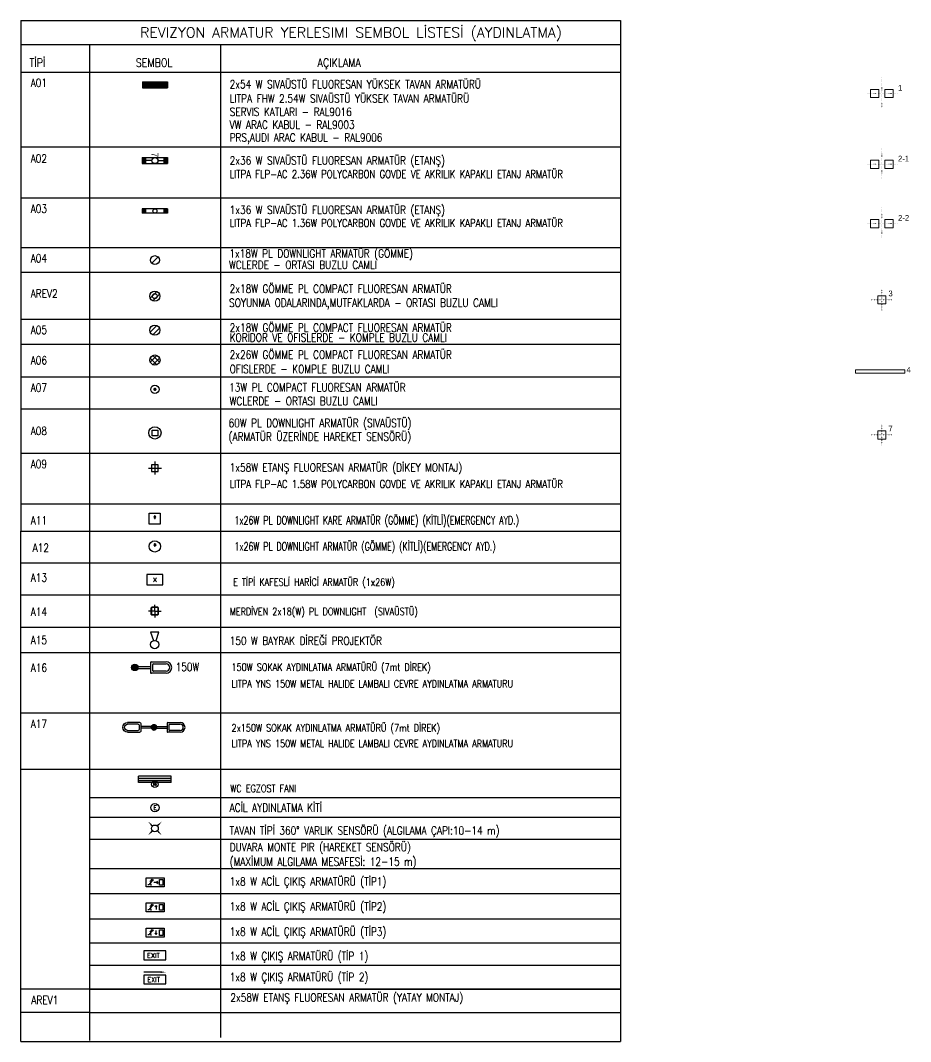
# Model space of a CAD drawing. Extents: x -2012 to 34975, y -1043 to 8321.
# Drawn here: x -1748 to -662, y 2940 to 4187 of the extents above; entities that cross this region are included whole.
import ezdxf
from ezdxf.enums import TextEntityAlignment as Align

# ---------------------------------------------------------------- set-up
doc = ezdxf.new("R2010")
doc.units = 0
doc.header["$LTSCALE"] = 25
doc.linetypes.add('DOT2', pattern=[0.125, 0, -0.125])
doc.layers.get('0').update_dxf_attribs({"color": 9, "lineweight": 9})
for name, color, linetype, lineweight in [('31', 9, 'Continuous', 9), ('E-13W PL COMPACT FLUORESAN ARMATÜR', 7, 'Continuous', 30), ('E-150 W PROJEKTÖR', 7, 'Continuous', 30), ('E-1x18W PL DOWNLIGHT ARMATÜR (GÖMME)', 7, 'Continuous', 30), ('E-1x26W PL DOWNLIGHT ARMATÜR (GÖMME) (KİTLİ)', 7, 'Continuous', 30), ('E-1x26W PL DOWNLIGHT KARE ARMATÜR (GÖMME) (KİTLİ)', 7, 'Continuous', 30), ('E-1x36 W SIVAÜSTÜ FLUORESAN ARMATÜR (ETANŞ)', 7, 'Continuous', 30), ('E-1x58W ETANŞ FLUORESAN ARMATÜR (DİKEY MONTAJ)', 7, 'Continuous', 30), ('E-1x8 W ACİL ÇIKIŞ ARMATÜRÜ (TİP1)', 7, 'Continuous', 30), ('E-1x8 W ACİL ÇIKIŞ ARMATÜRÜ (TİP2)', 7, 'Continuous', 30), ('E-1x8 W ACİL ÇIKIŞ ARMATÜRÜ (TİP3)', 7, 'Continuous', 30), ('E-1x8 W ÇIKIŞ ARMATÜRÜ (TİP 1)', 7, 'Continuous', 30), ('E-1x8 W ÇIKIŞ ARMATÜRÜ (TİP 2)', 7, 'Continuous', 30), ('E-2x18(W) PL DOWNLIGHT ARMATÜR (SIVAÜSTÜ)', 7, 'Continuous', 30), ('E-2x18W GÖMME PL COMPACT FLUORESAN ARMATÜR', 7, 'Continuous', 30), ('E-2x26W GÖMME PL COMPACT FLUORESAN ARMATÜR', 7, 'Continuous', 30), ('E-2x36 W SIVAÜSTÜ FLUORESAN ARMATÜR (ETANŞ)', 7, 'Continuous', 30), ('E-2x54 W SIVAÜSTÜ FLUORESAN YÜKSEK TAVAN ARMATÜRÜ', 7, 'Continuous', 30), ('E-2x58W ETANŞ FLUORESAN ARMATÜR (DİKEY MONTAJ)', 7, 'Continuous', 30), ('E-60W PL DOWNLIGHT ARMATÜR (SIVAÜSTÜ)', 7, 'Continuous', 30), ('E-ACİL AYDINLATMA KİTİ', 7, 'Continuous', 30), ('E-E TİPİ HARİCİ ARMATÜR (26W)', 7, 'Continuous', 30), ('E-SOKAK AYDINLATMA ARMATÜRÜ', 7, 'Continuous', 30), ('E-TAVAN TİPİ 360° VARLIK SENSÖRÜ (ALGILAMA ÇAPI 10 14 m)', 7, 'Continuous', 30), ('E-WC ASPİRATÖR', 7, 'Continuous', 30), ('E-YAZI', 7, 'Continuous', 30)]:
    doc.layers.add(name, color=color, linetype=linetype, lineweight=lineweight)
doc.styles.add('E-YAZI', font='txttw.shx')
doc.styles.add('MuuM_TEXT-STANDART', font='ARIALN.TTF')
doc.styles.add('TX-TEXT', font='')
doc.styles.get('TX-TEXT').set_extended_font_data('TrSah Futura Lt BT')

# ---------------------------------------------------------------- blocks, each defined once
blk = doc.blocks.new('100_2x36 W SIVAÜSTÜ FLUORESAN ARMATÜR (ETANŞ)')
for p, q in [((-6.15, 1.5), (6.15, 1.5)), ((-6.15, 1.5), (-6.15, -1.5)), ((-1.5, 0), (-6.15, 0)), ((1.5, 0), (6.15, 0)), ((6.15, 1.5), (6.15, -1.5)), ((-6.15, -1.5), (6.15, -1.5))]:
    blk.add_line(p, q)
blk.add_circle((0, 0), 1.5)
for points in [[(-4.15, 1.5), (-4.15, -1.5), (-6.15, 1.5), (-6.15, -1.5)], [(4.15, 1.5), (4.15, -1.5), (6.15, 1.5), (6.15, -1.5)]]:
    blk.add_solid(points)
at = {"linetype": 'Continuous', "style": 'MuuM_TEXT-STANDART'}
blk.add_text('7', height=3.44, rotation=270, dxfattribs=at).set_placement((-0.03, 2.83), align=Align.MIDDLE_CENTER)
blk = doc.blocks.new('100_1x36 W SIVAÜSTÜ FLUORESAN ARMATÜR (ETANŞ)')
at = {"layer": 'E-1x36 W SIVAÜSTÜ FLUORESAN ARMATÜR (ETANŞ)', "color": 4}
for p, q in [((-6.15, 1), (-6.15, -1)), ((6.15, 1), (-6.15, 1)), ((6.15, 1), (6.15, -1)), ((6.15, -1), (-6.15, -1))]:
    blk.add_line(p, q, dxfattribs=at)
at = {"layer": 'E-1x36 W SIVAÜSTÜ FLUORESAN ARMATÜR (ETANŞ)'}
blk.add_line((6.15, -1), (6.15, -1), dxfattribs=at)
at = {"layer": 'E-1x36 W SIVAÜSTÜ FLUORESAN ARMATÜR (ETANŞ)', "color": 4}
blk.add_circle((0, 0), 1, dxfattribs=at)
for points in [[(-6.15, 1), (-4.15, 1), (-6.15, -1), (-4.15, -1)], [(6.15, 1), (4.15, 1), (6.15, -1), (4.15, -1)]]:
    blk.add_solid(points, dxfattribs=at)
blk = doc.blocks.new('100_2x26W GÖMME PL COMPACT FLUORESAN ARMATÜR')
at = {"layer": 'E-2x26W GÖMME PL COMPACT FLUORESAN ARMATÜR', "color": 7}
for p, q in [((-1.43, -0.6), (0.6, 1.43)), ((-1.43, 0.6), (0.6, -1.43)), ((-0.6, 1.43), (1.43, -0.6)), ((-0.6, -1.43), (1.43, 0.6))]:
    blk.add_line(p, q, dxfattribs=at)
at = {"layer": 'E-2x26W GÖMME PL COMPACT FLUORESAN ARMATÜR', "color": 4}
blk.add_circle((0, 0), 1.55, dxfattribs=at)
blk = doc.blocks.new('100_1x58W ETANŞ FLUORESAN ARMATÜR (DİKEY MONTAJ)')
at = {"layer": 'E-1x58W ETANŞ FLUORESAN ARMATÜR (DİKEY MONTAJ)', "color": 4}
for points in [[(-2, 0), (2, 0)], [(-1, -1), (1, -1), (1, 1), (-1, 1), (-1, -1)], [(0, 2), (0, 2), (0, -2)]]:
    blk.add_lwpolyline(points, dxfattribs=at)
blk = doc.blocks.new('100_60W PL DOWNLIGHT ARMATÜR (SIVAÜSTÜ)')
at = {"layer": 'E-60W PL DOWNLIGHT ARMATÜR (SIVAÜSTÜ)', "color": 3}
blk.add_lwpolyline([(-0.87, 0.87), (0.87, 0.87), (0.87, -0.87), (-0.87, -0.87)], close=True, dxfattribs=at)
at = {"layer": 'E-60W PL DOWNLIGHT ARMATÜR (SIVAÜSTÜ)', "color": 4}
blk.add_circle((0, 0), 1.87, dxfattribs=at)
blk = doc.blocks.new('100_2x18W GÖMME PL COMPACT FLUORESAN ARMATÜR')
at = {"layer": 'E-2x18W GÖMME PL COMPACT FLUORESAN ARMATÜR', "color": 7}
for p, q in [((-1.43, -0.6), (0.6, 1.43)), ((-0.6, -1.43), (1.43, 0.6))]:
    blk.add_line(p, q, dxfattribs=at)
at = {"layer": 'E-2x18W GÖMME PL COMPACT FLUORESAN ARMATÜR', "color": 4}
blk.add_circle((0, 0), 1.55, dxfattribs=at)
blk = doc.blocks.new('100_13W PL COMPACT FLUORESAN ARMATÜR')
at = {"layer": 'E-13W PL COMPACT FLUORESAN ARMATÜR', "color": 4, "const_width": 0.5}
blk.add_lwpolyline([(-0.25, 0, 1), (0.25, 0, 1)], format="xyb", close=True, dxfattribs=at)
at = {"layer": 'E-13W PL COMPACT FLUORESAN ARMATÜR', "color": 4}
blk.add_ellipse((0, 0), major_axis=(-1.28, 0), ratio=1, start_param=3.1418, end_param=9.424985, dxfattribs=at)
blk = doc.blocks.new('100_ACİL AYDINLATMA KİTİ')
at = {"layer": 'E-ACİL AYDINLATMA KİTİ', "color": 3}
blk.add_circle((0, 0), 1.25, dxfattribs=at)
at = {"layer": 'E-ACİL AYDINLATMA KİTİ', "color": 3, "style": 'E-YAZI'}
blk.add_text('E', height=1.34, dxfattribs=at).set_placement((-0.45, -0.69))
blk = doc.blocks.new('100_TAVAN TİPİ 360° VARLIK SENSÖRÜ (ALGILAMA ÇAPI 10 14 m)')
at = {"layer": 'E-TAVAN TİPİ 360° VARLIK SENSÖRÜ (ALGILAMA ÇAPI 10 14 m)', "color": 3}
for p, q in [((-1.1, 1.1), (-0.73, 0.73)), ((1.1, 1.1), (0.73, 0.73)), ((-1.1, -1.1), (-0.73, -0.73)), ((1.1, -1.1), (0.73, -0.73))]:
    blk.add_line(p, q, dxfattribs=at)
at = {"layer": 'E-TAVAN TİPİ 360° VARLIK SENSÖRÜ (ALGILAMA ÇAPI 10 14 m)', "color": 4}
blk.add_circle((0, 0), 1.03, dxfattribs=at)
at = {"layer": 'E-TAVAN TİPİ 360° VARLIK SENSÖRÜ (ALGILAMA ÇAPI 10 14 m)', "color": 3}
for points in [[(-1.26, 0.94), (-0.94, 1.26), (-2.06, 2.06)], [(1.26, 0.94), (0.94, 1.26), (2.06, 2.06)], [(-1.26, -0.94), (-0.94, -1.26), (-2.06, -2.06)], [(1.26, -0.94), (0.94, -1.26), (2.06, -2.06)]]:
    blk.add_solid(points, dxfattribs=at)
blk = doc.blocks.new('100_1x8 W ACİL ÇIKIŞ ARMATÜRÜ (TİP1)')
at = {"layer": 'E-1x8 W ACİL ÇIKIŞ ARMATÜRÜ (TİP1)', "color": 4}
for p, q in [((-3.4, 3.4), (3.4, 3.4)), ((-3.4, 0), (-3.4, 3.4)), ((3.4, 0), (-3.4, 0)), ((3.4, 3.4), (3.4, 0))]:
    blk.add_line(p, q, dxfattribs=at)
at = {"layer": 'E-1x8 W ACİL ÇIKIŞ ARMATÜRÜ (TİP1)', "color": 1}
for p, q in [((-2.82, 0.94), (-2.33, 0.94)), ((-1.31, 2.32), (-2.33, 0.94)), ((-1.88, 2.13), (-2.07, 1.87)), ((-1.61, 1.01), (-2.04, 1.33)), ((-1.45, 2.13), (-1.88, 2.13)), ((-1.48, 1.38), (-1.82, 1.63)), ((-1.61, 1.01), (-1.61, 0.52)), ((1.11, 1.71), (-0.43, 1.71)), ((1.11, 1.71), (0.62, 2.2)), ((0.62, 1.21), (1.11, 1.7))]:
    blk.add_line(p, q, dxfattribs=at)
blk.add_lwpolyline([(1.71, 2.78), (2.92, 2.78), (2.92, 0.62), (1.71, 0.62)], close=True, dxfattribs=at)
blk.add_circle((-1.11, 2.57), 0.32, dxfattribs=at)
blk = doc.blocks.new('100_1x8 W ACİL ÇIKIŞ ARMATÜRÜ (TİP2)')
at = {"layer": 'E-1x8 W ACİL ÇIKIŞ ARMATÜRÜ (TİP2)', "color": 4}
for p, q in [((-3.4, 0), (-3.4, 3.4)), ((-3.4, 3.4), (3.4, 3.4)), ((3.4, 0), (-3.4, 0)), ((3.4, 3.4), (3.4, 0))]:
    blk.add_line(p, q, dxfattribs=at)
at = {"layer": 'E-1x8 W ACİL ÇIKIŞ ARMATÜRÜ (TİP2)', "color": 1}
for p, q in [((-2.82, 0.94), (-2.33, 0.94)), ((-1.31, 2.32), (-2.33, 0.94)), ((-1.88, 2.13), (-2.07, 1.87)), ((-1.61, 1.01), (-2.04, 1.33)), ((-1.45, 2.13), (-1.88, 2.13)), ((-1.48, 1.38), (-1.82, 1.63)), ((-1.61, 1.01), (-1.61, 0.52)), ((-0.16, 1.99), (0.34, 2.47)), ((0.34, 2.48), (0.34, 0.93)), ((0.34, 2.48), (0.84, 1.99))]:
    blk.add_line(p, q, dxfattribs=at)
blk.add_lwpolyline([(1.71, 2.78), (2.92, 2.78), (2.92, 0.62), (1.71, 0.62)], close=True, dxfattribs=at)
blk.add_circle((-1.11, 2.57), 0.32, dxfattribs=at)
blk = doc.blocks.new('100_1x8 W ACİL ÇIKIŞ ARMATÜRÜ (TİP3)')
at = {"layer": 'E-1x8 W ACİL ÇIKIŞ ARMATÜRÜ (TİP3)', "color": 4}
for p, q in [((-3.4, 0), (-3.4, 3.4)), ((-3.4, 3.4), (3.4, 3.4)), ((3.4, 0), (-3.4, 0)), ((3.4, 3.4), (3.4, 0))]:
    blk.add_line(p, q, dxfattribs=at)
at = {"layer": 'E-1x8 W ACİL ÇIKIŞ ARMATÜRÜ (TİP3)', "color": 1}
for p, q in [((-2.82, 0.94), (-2.33, 0.94)), ((-1.31, 2.32), (-2.33, 0.94)), ((-1.88, 2.13), (-2.07, 1.87)), ((-1.61, 1.01), (-2.04, 1.33)), ((-1.45, 2.13), (-1.88, 2.13)), ((-1.48, 1.38), (-1.82, 1.63)), ((-1.61, 1.01), (-1.61, 0.52)), ((-0.16, 1.42), (0.34, 0.94)), ((0.34, 0.93), (0.34, 2.48)), ((0.34, 0.93), (0.84, 1.42))]:
    blk.add_line(p, q, dxfattribs=at)
blk.add_lwpolyline([(1.71, 2.78), (2.92, 2.78), (2.92, 0.62), (1.71, 0.62)], close=True, dxfattribs=at)
blk.add_circle((-1.11, 2.57), 0.32, dxfattribs=at)
blk = doc.blocks.new('100_1x8 W ÇIKIŞ ARMATÜRÜ (TİP 1)')
at = {"layer": 'E-1x8 W ÇIKIŞ ARMATÜRÜ (TİP 1)', "color": 4}
blk.add_lwpolyline([(-3.34, 0), (3.34, 0), (3.34, 2.7), (-3.34, 2.7)], close=True, dxfattribs=at)
at = {"layer": 'E-1x8 W ÇIKIŞ ARMATÜRÜ (TİP 1)', "color": 3, "style": 'E-YAZI'}
blk.add_text('EXIT', height=1.44, dxfattribs=at).set_placement((-2.34, 0.61))
blk = doc.blocks.new('100_1x8 W ÇIKIŞ ARMATÜRÜ (TİP 2)')
at = {"layer": 'E-1x8 W ÇIKIŞ ARMATÜRÜ (TİP 2)', "color": 3}
blk.add_line((1.73, 3.58), (-3.34, 3.58), dxfattribs=at)
at = {"layer": 'E-1x8 W ÇIKIŞ ARMATÜRÜ (TİP 2)', "color": 4}
blk.add_lwpolyline([(-3.34, 0), (3.34, 0), (3.34, 2.7), (-3.34, 2.7)], close=True, dxfattribs=at)
at = {"layer": 'E-1x8 W ÇIKIŞ ARMATÜRÜ (TİP 2)', "color": 3}
blk.add_solid([(1.73, 3.84), (1.73, 3.31), (3.33, 3.58)], dxfattribs=at)
at = {"layer": 'E-1x8 W ÇIKIŞ ARMATÜRÜ (TİP 2)', "color": 3, "style": 'E-YAZI'}
blk.add_text('EXIT', height=1.44, dxfattribs=at).set_placement((-2.33, 0.56))
blk = doc.blocks.new('10_WC ASPİRATÖR')
at = {"layer": 'E-WC ASPİRATÖR', "color": 3}
for p, q in [((-4.2, 4.2), (4.2, -4.2)), ((-4.2, -4.2), (4.2, 4.2))]:
    blk.add_line(p, q, dxfattribs=at)
at = {"layer": 'E-WC ASPİRATÖR', "color": 3, "const_width": 6}
for points in [[(-2.1, 2.1, 0.198912), (-3, 0, 0.198912), (-2.1, -2.1, 0.198912)], [(2.1, -2.1, 0.198912), (3, 0, 0.198912), (2.1, 2.1)]]:
    blk.add_lwpolyline(points, format="xyb", dxfattribs=at)
at = {"layer": 'E-WC ASPİRATÖR', "color": 4}
blk.add_circle((0, 0), 10, dxfattribs=at)
blk = doc.blocks.new('100_1x18W PL DOWNLIGHT ARMATÜR (GÖMME)')
at = {"layer": 'E-1x18W PL DOWNLIGHT ARMATÜR (GÖMME)', "color": 7}
blk.add_line((-1.1, -1.1), (1.1, 1.1), dxfattribs=at)
at = {"layer": 'E-1x18W PL DOWNLIGHT ARMATÜR (GÖMME)', "color": 4}
blk.add_ellipse((0, 0), major_axis=(-1.55, 0), ratio=1, start_param=3.1418, end_param=9.424985, dxfattribs=at)
blk = doc.blocks.new('2x54 W SIVAÜSTÜ FLUORESAN YÜKSEK TAVAN ARMATÜRÜ')
at = {"layer": 'E-2x54 W SIVAÜSTÜ FLUORESAN YÜKSEK TAVAN ARMATÜRÜ', "color": 4}
for p, q in [((-60.8, 15), (-60.8, -15)), ((-60.8, 15), (60.8, 15)), ((-60, 0), (-15, 0)), ((15, 0), (60, 0)), ((60.8, 15), (60.8, 0)), ((60.8, 0), (60.8, -15)), ((-60.8, -15), (60.8, -15))]:
    blk.add_line(p, q, dxfattribs=at)
at = {"layer": 'E-2x54 W SIVAÜSTÜ FLUORESAN YÜKSEK TAVAN ARMATÜRÜ', "color": 7}
for p, q in [((-60.8, 0), (60.8, 0)), ((-59.3, 8), (59.3, 8)), ((-59.2, 7), (59.4, 7)), ((-59.3, -7), (59.3, -7)), ((-59.2, -8), (59.4, -8))]:
    blk.add_line(p, q, dxfattribs=at)
for centre in [(-59.2, 7.6), (-59.2, 7.3), (59.4, 7.6), (59.4, 7.3), (-59.2, -7.4), (-59.2, -7.7), (59.4, -7.4), (59.4, -7.7)]:
    blk.add_circle(centre, 0.11, dxfattribs=at)
for centre, radius, start, end in [((-48.7, 7.5), 12.1, 141.86, 218.14), ((-59.1, 7.5), 0.515, 106.8674, 266.7612), ((-59.3, 7.5), 0.519, 289.2244, 84.4042), ((48.7, 7.5), 12.1, 321.86, 38.14), ((59.5, 7.5), 0.515, 106.8674, 266.7612), ((59.3, 7.5), 0.519, 289.2244, 84.4042), ((-48.7, -7.5), 12.1, 141.86, 218.14), ((-59.1, -7.5), 0.515, 106.8674, 266.7612), ((-59.3, -7.5), 0.519, 289.2244, 84.4042), ((48.7, -7.5), 12.1, 321.86, 38.14), ((59.5, -7.5), 0.515, 106.8674, 266.7612), ((59.3, -7.5), 0.519, 289.2244, 84.4042)]:
    blk.add_arc(centre, radius, start, end, dxfattribs=at)
blk = doc.blocks.new('100_150 W PROJEKTÖR')
at = {"layer": 'E-150 W PROJEKTÖR', "color": 4}
for p, q in [((405, 135), (128, 43)), ((405, -135), (405, 135)), ((128, -43), (405, -135))]:
    blk.add_line(p, q, dxfattribs=at)
blk.add_circle((0, 0), 135, dxfattribs=at)
blk = doc.blocks.new('1x26W PL DOWNLIGHT KARE ARMATÜR (GÖMME) (KİTLİ)')
at = {"layer": 'E-1x26W PL DOWNLIGHT KARE ARMATÜR (GÖMME) (KİTLİ)', "color": 4}
for p, q in [((-10.5, 21), (10.5, 21)), ((-10.5, 0), (-10.5, 21)), ((10.5, 21), (10.5, 0)), ((10.5, 0), (-10.5, 0))]:
    blk.add_line(p, q, dxfattribs=at)
at = {"layer": 'E-1x26W PL DOWNLIGHT KARE ARMATÜR (GÖMME) (KİTLİ)', "color": 7, "style": 'E-YAZI', "width": 0.8}
blk.add_text('*', height=12.5, dxfattribs=at).set_placement((-3.3, 4.6))
blk = doc.blocks.new('E-1x26W PL DOWNLIGHT ARMATÜR (GÖMME) (KİTLİ)')
at = {"layer": 'E-1x26W PL DOWNLIGHT ARMATÜR (GÖMME) (KİTLİ)', "color": 4}
blk.add_ellipse((0, 0), major_axis=(-10.8, 0), ratio=1, start_param=3.1418, end_param=9.424985, dxfattribs=at)
at = {"layer": 'E-1x26W PL DOWNLIGHT ARMATÜR (GÖMME) (KİTLİ)', "color": 7, "style": 'E-YAZI', "width": 0.8}
blk.add_text('*', height=12.5, dxfattribs=at).set_placement((-3.1, -6.1))
blk = doc.blocks.new('E-E TİPİ HARİCİ ARMATÜR (26W)')
at = {"layer": 'E-E TİPİ HARİCİ ARMATÜR (26W)', "color": 4}
blk.add_lwpolyline([(-17.1, 21.6), (-17.1, 0), (17.1, 0), (17.1, 21.6)], close=True, dxfattribs=at)
at = {"layer": 'E-E TİPİ HARİCİ ARMATÜR (26W)', "color": 7, "style": 'E-YAZI'}
blk.add_text('x', height=12.8, rotation=0, dxfattribs=at).set_placement((-4.4, 6.4))
blk = doc.blocks.new('SOKAK AYDINLATMA ARMATÜRÜ')
at = {"layer": 'E-SOKAK AYDINLATMA ARMATÜRÜ', "color": 4}
for p, q in [((-28, 81.2), (-28, 152.8)), ((-18, 91.2), (-18, 152.8)), ((18, 152.8), (18, 91.2)), ((28, 152.8), (28, 81.2)), ((-23, 76.2), (23, 76.2)), ((-13, 86.2), (13, 86.2)), ((-5, 0), (-5, 76.2)), ((5, 0), (5, 76.2))]:
    blk.add_line(p, q, dxfattribs=at)
at = {"layer": 'E-SOKAK AYDINLATMA ARMATÜRÜ', "color": 4, "const_width": 15.7}
blk.add_lwpolyline([(0, -7.9, 1), (0, 7.9, 1)], format="xyb", close=True, dxfattribs=at)
at = {"layer": 'E-SOKAK AYDINLATMA ARMATÜRÜ', "color": 4}
blk.add_circle((0, 0), 15.7, dxfattribs=at)
for centre, radius, start, end in [((0, 152.8), 28, 0, 180), ((0, 152.8), 18, 0, 180), ((-23, 81.2), 5, 180, 270), ((-13, 91.2), 5, 180, 270), ((13, 91.2), 5, 270, 0), ((23, 81.2), 5, 270, 0)]:
    blk.add_arc(centre, radius, start, end, dxfattribs=at)
blk = doc.blocks.new('100_2x18(W) PL DOWNLIGHT ARMATÜR (SIVAÜSTÜ)')
at = {"layer": 'E-2x18(W) PL DOWNLIGHT ARMATÜR (SIVAÜSTÜ)', "color": 4, "ltscale": 0.4}
for q in [(-25, 0), (-25, 0), (0, 25), (0, 25), (0, -25), (25, 0), (0, -25), (25, 0)]:
    blk.add_line((0, 0), q, dxfattribs=at)
at = {"layer": 'E-2x18(W) PL DOWNLIGHT ARMATÜR (SIVAÜSTÜ)', "color": 4}
for p, q in [((-12, 15), (-15, 12)), ((-15, 12), (-15, -12)), ((-11.4, 13.5), (-13.5, 11.4)), ((-13.5, 11.4), (-13.5, -11.4)), ((12, 15), (-12, 15)), ((11.4, 13.5), (-11.4, 13.5)), ((13.5, 11.4), (11.4, 13.5)), ((15, 12), (12, 15)), ((13.5, -11.4), (13.5, 11.4)), ((15, -12), (15, 12)), ((-15, -12), (-12, -15)), ((-13.5, -11.4), (-11.4, -13.5)), ((-12, -15), (12, -15)), ((-11.4, -13.5), (11.4, -13.5)), ((11.4, -13.5), (13.5, -11.4)), ((12, -15), (15, -12))]:
    blk.add_line(p, q, dxfattribs=at)
blk = doc.blocks.new('2X58 WATT FLUORESAN ARMATÜR')
at = {"layer": 'E-2x58W ETANŞ FLUORESAN ARMATÜR (DİKEY MONTAJ)'}
h = blk.add_hatch(color=4, dxfattribs=at)
h.dxf.hatch_style = 1
h.paths.add_polyline_path([(-12687.2, 10015.8), (-12687.2, 10027.1), (-12846.2, 10027.1), (-12846.2, 10015.8)])
at = {"layer": 'E-2x58W ETANŞ FLUORESAN ARMATÜR (DİKEY MONTAJ)', "color": 4}
for p, q in [((-12687.2, 10036), (-12846.2, 10036)), ((-12846.2, 10006), (-12846.2, 10036)), ((-12687.2, 10006), (-12687.2, 10036)), ((-12846.2, 10027.1), (-12687.2, 10027.1)), ((-12846.2, 10015.8), (-12687.2, 10015.8)), ((-12687.2, 10006), (-12846.2, 10006))]:
    blk.add_line(p, q, dxfattribs=at)
blk = doc.blocks.new('E-218-ORTASI BUZLU CAMLI')
at = {"layer": 'E-2x18W GÖMME PL COMPACT FLUORESAN ARMATÜR', "color": 4}
for p, q in [((-22.8, -9.7), (9.7, 22.8)), ((-9.7, -22.8), (22.8, 9.7))]:
    blk.add_line(p, q, dxfattribs=at)
for radius in [24.8, 12.1]:
    blk.add_circle((0, 0), radius, dxfattribs=at)
blk = doc.blocks.new('p-vw-aydınlatma2')
at = {"linetype": 'ByBlock'}
for points in [[(-10, 7.5), (10, 7.5), (10, 27.5), (-10, 27.5), (-10, 7.5)], [(-10, -27.5), (10, -27.5), (10, -7.5), (-10, -7.5), (-10, -27.5)]]:
    blk.add_lwpolyline(points, dxfattribs=at)
at = {"linetype": 'DOT2'}
for points in [[(0, 37.5), (0, -37.5)], [(-38.6, 0), (36.4, 0)]]:
    blk.add_lwpolyline(points, dxfattribs=at)
at = {"insert": (-20.9, 39.6), "char_height": 14, "width": 14.596, "attachment_point": 1, "rotation": 90, "style": 'TX-TEXT'}
blk.add_mtext('2-1', dxfattribs=at)
blk = doc.blocks.new('p-vw aydınlatma1')
at = {"linetype": 'DOT2'}
for points in [[(27.5, 48.6), (27.5, -26.4)], [(65, 10), (-10, 10)]]:
    blk.add_lwpolyline(points, dxfattribs=at)
at = {"linetype": 'ByBlock'}
for points in [[(0, 20), (0, 0), (20, 0), (20, 20), (0, 20)], [(35, 20), (35, 0), (55, 0), (55, 20), (35, 20)]]:
    blk.add_lwpolyline(points, dxfattribs=at)
at = {"insert": (67.1, 30.9), "char_height": 14, "width": 14.596, "attachment_point": 1, "style": 'TX-TEXT'}
blk.add_mtext('1', dxfattribs=at)
blk = doc.blocks.new('E-22-GENIS ACILI')
at = {"linetype": 'ByBlock'}
for points in [[(-10, 7.5), (10, 7.5), (10, 27.5), (-10, 27.5), (-10, 7.5)], [(-10, -27.5), (10, -27.5), (10, -7.5), (-10, -7.5), (-10, -27.5)]]:
    blk.add_lwpolyline(points, dxfattribs=at)
at = {"linetype": 'DOT2'}
for points in [[(0, 37.5), (0, -37.5)], [(-38.6, 0), (36.4, 0)]]:
    blk.add_lwpolyline(points, dxfattribs=at)
at = {"insert": (-20.9, 39.6), "char_height": 14, "width": 14.596, "attachment_point": 1, "rotation": 90, "style": 'TX-TEXT'}
blk.add_mtext('2-2', dxfattribs=at)
blk = doc.blocks.new('p-bur-vw- aydınlatma 3')
at = {"linetype": 'DOT2', "ltscale": 0.4}
for q in [(0, 25), (-25, 0), (0, -25), (25, 0)]:
    blk.add_line((0, 0), q, dxfattribs=at)
at = {"linetype": 'ByBlock'}
blk.add_lwpolyline([(0, 10), (-10, 10), (-10, -10), (10, -10), (10, 10), (0, 10)], dxfattribs=at)
at = {"insert": (16.1, 22.6), "char_height": 14, "width": 14.596, "attachment_point": 1, "style": 'TX-TEXT'}
blk.add_mtext('3', dxfattribs=at)
blk = doc.blocks.new('p-bur-VW-aydınlatma 07')
at = {"linetype": 'DOT2', "ltscale": 0.4}
for q in [(0, 25), (-25, 0), (0, -25), (25, 0)]:
    blk.add_line((0, 0), q, dxfattribs=at)
at = {"linetype": 'ByBlock'}
blk.add_lwpolyline([(0, 10), (-10, 10), (-10, -10), (10, -10), (10, 10), (0, 10)], dxfattribs=at)
at = {"insert": (16.1, 22.6), "char_height": 14, "width": 14.596, "attachment_point": 1, "style": 'TX-TEXT'}
blk.add_mtext('7', dxfattribs=at)
blk = doc.blocks.new('p-bur-VW-ayd 4')
at = {"linetype": 'ByBlock'}
blk.add_lwpolyline([(-60, -11.5), (60, -11.5), (60, -3.5), (-60, -3.5), (-60, -11.5)], close=True, dxfattribs=at)
at = {"insert": (64.3, 4.1), "char_height": 14, "width": 14.596, "attachment_point": 1, "style": 'TX-TEXT'}
blk.add_mtext('4', dxfattribs=at)

msp = doc.modelspace()

# ---------------------------------------------------------------- linework, layer by layer
at = {"layer": 'E-YAZI', "color": 4}
for p, q in [((-1747.96, 4186.84), (-1748.27, 2939.58)), ((-1747.96, 4186.84), (-1015.54, 4186.84)), ((-1015.49, 4186.84), (-1015.81, 2939.58)), ((-1747.96, 4157.39), (-1015.58, 4157.39)), ((-1747.95, 4123.47), (-1015.54, 4123.47)), ((-1664, 2975.02), (-1747.62, 2975.01))]:
    msp.add_line(p, q, dxfattribs=at)
at = {"layer": 'E-YAZI', "color": 7}
for p, q in [((-1664.02, 4157.39), (-1664.02, 3159.5)), ((-1504.18, 4157.39), (-1504.18, 3159.5)), ((-1015.54, 4031.85), (-1747.94, 4031.85)), ((-1015.54, 3969.64), (-1747.93, 3969.64)), ((-1015.54, 3909.12), (-1747.92, 3909.12)), ((-1015.54, 3878.87), (-1747.92, 3878.87)), ((-1015.54, 3821.62), (-1747.92, 3821.62)), ((-1015.54, 3821.62), (-1747.9, 3821.62)), ((-1015.53, 3821.62), (-1747.88, 3821.62)), ((-1015.54, 3791.17), (-1747.92, 3791.17)), ((-1015.52, 3791.17), (-1747.9, 3791.17)), ((-1015.54, 3791.17), (-1747.9, 3791.17)), ((-1015.53, 3791.17), (-1747.88, 3791.17)), ((-1015.51, 3751.11), (-1747.85, 3751.11)), ((-1015.51, 3712.2), (-1747.85, 3712.2)), ((-1015.51, 3657.86), (-1747.83, 3657.86)), ((-1015.51, 3595.91), (-1747.83, 3595.91)), ((-1066.54, 3595.91), (-1747.83, 3595.91)), ((-1066.54, 3595.91), (-1747.83, 3595.91)), ((-1015.47, 3595.91), (-1747.82, 3595.91)), ((-1015.47, 3562.66), (-1747.81, 3562.66)), ((-1015.47, 3523.87), (-1747.8, 3523.87)), ((-1015.47, 3484.64), (-1747.8, 3484.64)), ((-1066.54, 3445.41), (-1747.8, 3445.41)), ((-1015.47, 3445.41), (-1747.8, 3445.41)), ((-1015.51, 3445.41), (-1747.78, 3445.41)), ((-1015.51, 3414.44), (-1747.78, 3414.44)), ((-1015.47, 3340.72), (-1747.78, 3340.72)), ((-1015.47, 3271.73), (-1747.77, 3271.73)), ((-1015.47, 3271.73), (-1664, 3271.73)), ((-1664, 3271.73), (-1664, 3150.47)), ((-1504.16, 3271.73), (-1504.16, 3150.47)), ((-1015.5, 3237.32), (-1664, 3237.32)), ((-1015.5, 3213.27), (-1664, 3213.27)), ((-1015.5, 3186.43), (-1664, 3186.43)), ((-1015.5, 3150.47), (-1664, 3150.47)), ((-1015.5, 3150.47), (-1664, 3150.47)), ((-1015.49, 3150.47), (-1664, 3150.47)), ((-1664, 3150.47), (-1663.99, 2941)), ((-1504.16, 3150.47), (-1504.16, 2944.36)), ((-1015.49, 3119.9), (-1664, 3119.9)), ((-1015.49, 3089.16), (-1664, 3089.16)), ((-1015.49, 3059.64), (-1664, 3059.64)), ((-1015.49, 3032.54), (-1664, 3032.54)), ((-1015.48, 3003.78), (-1747.63, 3003.78)), ((-1015.49, 3003.78), (-1664, 3003.78)), ((-1664, 3003.78), (-1015.48, 3003.78)), ((-1663.99, 2975.02), (-1015.48, 2975.02)), ((-1747.96, 2939.58), (-1015.79, 2939.58))]:
    msp.add_line(p, q, dxfattribs=at)

# ---------------------------------------------------------------- block references
at = {"layer": '31', "linetype": 'ByBlock', "xscale": 0.5, "yscale": 0.5, "zscale": 0.5}
for name, p in [('p-vw aydınlatma1', (-710.41, 4092.53)), ('p-bur-vw- aydınlatma 3', (-696.66, 3845.55)), ('p-bur-VW-ayd 4', (-698.66, 3761.63)), ('p-bur-VW-aydınlatma 07', (-696.66, 3680.57))]:
    msp.add_blockref(name, p, dxfattribs=at)
at = {"layer": '31', "linetype": 'ByBlock', "xscale": 0.5, "yscale": 0.5, "zscale": 0.5, "rotation": 270}
msp.add_blockref('p-vw-aydınlatma2', (-696.66, 4011.13), dxfattribs=at)
at = {"layer": '31', "xscale": 0.5, "yscale": 0.5, "zscale": 0.5, "rotation": 270}
msp.add_blockref('E-22-GENIS ACILI', (-696.66, 3938.7), dxfattribs=at)
at = {"layer": 'E-13W PL COMPACT FLUORESAN ARMATÜR', "xscale": 4, "yscale": 4, "zscale": 4}
msp.add_blockref('100_13W PL COMPACT FLUORESAN ARMATÜR', (-1584.08, 3736.21), dxfattribs=at)
at = {"layer": 'E-150 W PROJEKTÖR', "color": 4, "xscale": 0.0375, "yscale": 0.0375, "zscale": 0.0375, "rotation": 90}
msp.add_blockref('100_150 W PROJEKTÖR', (-1584.37, 3424.54), dxfattribs=at)
at = {"layer": 'E-1x18W PL DOWNLIGHT ARMATÜR (GÖMME)', "xscale": 3.5, "yscale": 3.5, "zscale": 3.5}
msp.add_blockref('100_1x18W PL DOWNLIGHT ARMATÜR (GÖMME)', (-1584.1, 3894.1), dxfattribs=at)
at = {"layer": 'E-1x26W PL DOWNLIGHT ARMATÜR (GÖMME) (KİTLİ)', "color": 6, "xscale": 0.6400000000000001, "yscale": 0.6400000000000001, "zscale": 0.6400000000000001}
msp.add_blockref('E-1x26W PL DOWNLIGHT ARMATÜR (GÖMME) (KİTLİ)', (-1584.24, 3544.45), dxfattribs=at)
at = {"layer": 'E-1x26W PL DOWNLIGHT KARE ARMATÜR (GÖMME) (KİTLİ)', "color": 6, "xscale": 0.6400000000000001, "yscale": 0.6400000000000001, "zscale": 0.6400000000000001}
msp.add_blockref('1x26W PL DOWNLIGHT KARE ARMATÜR (GÖMME) (KİTLİ)', (-1584.23, 3571.41), dxfattribs=at)
at = {"layer": 'E-1x36 W SIVAÜSTÜ FLUORESAN ARMATÜR (ETANŞ)', "xscale": 2.5, "yscale": 2.5, "zscale": 2.5}
msp.add_blockref('100_1x36 W SIVAÜSTÜ FLUORESAN ARMATÜR (ETANŞ)', (-1584.1, 3954.02), dxfattribs=at)
at = {"layer": 'E-1x58W ETANŞ FLUORESAN ARMATÜR (DİKEY MONTAJ)', "xscale": 4, "yscale": 4, "zscale": 4}
msp.add_blockref('100_1x58W ETANŞ FLUORESAN ARMATÜR (DİKEY MONTAJ)', (-1584.08, 3640.02), dxfattribs=at)
at = {"layer": 'E-1x8 W ACİL ÇIKIŞ ARMATÜRÜ (TİP1)', "xscale": 3.2, "yscale": 3.2, "zscale": 3.2}
msp.add_blockref('100_1x8 W ACİL ÇIKIŞ ARMATÜRÜ (TİP1)', (-1583.85, 3128.59), dxfattribs=at)
at = {"layer": 'E-1x8 W ACİL ÇIKIŞ ARMATÜRÜ (TİP2)', "xscale": 3.2, "yscale": 3.2, "zscale": 3.2}
msp.add_blockref('100_1x8 W ACİL ÇIKIŞ ARMATÜRÜ (TİP2)', (-1583.85, 3098.01), dxfattribs=at)
at = {"layer": 'E-1x8 W ACİL ÇIKIŞ ARMATÜRÜ (TİP3)', "xscale": 3.2, "yscale": 3.2, "zscale": 3.2}
msp.add_blockref('100_1x8 W ACİL ÇIKIŞ ARMATÜRÜ (TİP3)', (-1583.85, 3067.28), dxfattribs=at)
at = {"layer": 'E-1x8 W ÇIKIŞ ARMATÜRÜ (TİP 1)', "xscale": 4, "yscale": 4, "zscale": 4}
msp.add_blockref('100_1x8 W ÇIKIŞ ARMATÜRÜ (TİP 1)', (-1584.29, 3039.56), dxfattribs=at)
at = {"layer": 'E-1x8 W ÇIKIŞ ARMATÜRÜ (TİP 2)', "xscale": 4, "yscale": 4, "zscale": 4}
msp.add_blockref('100_1x8 W ÇIKIŞ ARMATÜRÜ (TİP 2)', (-1584.08, 3010.06), dxfattribs=at)
at = {"layer": 'E-2x18(W) PL DOWNLIGHT ARMATÜR (SIVAÜSTÜ)', "color": 6, "xscale": 0.310776, "yscale": 0.310776, "zscale": 0.310776}
msp.add_blockref('100_2x18(W) PL DOWNLIGHT ARMATÜR (SIVAÜSTÜ)', (-1584.23, 3465.38), dxfattribs=at)
at = {"layer": 'E-2x18W GÖMME PL COMPACT FLUORESAN ARMATÜR', "color": 1, "xscale": 0.25, "yscale": 0.25, "zscale": 0.25}
msp.add_blockref('E-218-ORTASI BUZLU CAMLI', (-1584.1, 3850.06), dxfattribs=at)
at = {"layer": 'E-2x18W GÖMME PL COMPACT FLUORESAN ARMATÜR', "xscale": 4, "yscale": 4, "zscale": 4}
msp.add_blockref('100_2x18W GÖMME PL COMPACT FLUORESAN ARMATÜR', (-1584.1, 3808.44), dxfattribs=at)
at = {"layer": 'E-2x26W GÖMME PL COMPACT FLUORESAN ARMATÜR', "xscale": 4, "yscale": 4, "zscale": 4}
msp.add_blockref('100_2x26W GÖMME PL COMPACT FLUORESAN ARMATÜR', (-1584.08, 3771.99), dxfattribs=at)
at = {"layer": 'E-2x36 W SIVAÜSTÜ FLUORESAN ARMATÜR (ETANŞ)', "xscale": 2.5, "yscale": 2.5, "zscale": 2.5}
msp.add_blockref('100_2x36 W SIVAÜSTÜ FLUORESAN ARMATÜR (ETANŞ)', (-1584.1, 4015.65), dxfattribs=at)
at = {"layer": 'E-2x54 W SIVAÜSTÜ FLUORESAN YÜKSEK TAVAN ARMATÜRÜ', "color": 6, "xscale": 0.25, "yscale": 0.25, "zscale": 0.25}
msp.add_blockref('2x54 W SIVAÜSTÜ FLUORESAN YÜKSEK TAVAN ARMATÜRÜ', (-1584.1, 4108.22), dxfattribs=at)
at = {"layer": 'E-60W PL DOWNLIGHT ARMATÜR (SIVAÜSTÜ)', "xscale": 4, "yscale": 4, "zscale": 4}
msp.add_blockref('100_60W PL DOWNLIGHT ARMATÜR (SIVAÜSTÜ)', (-1584.08, 3683.01), dxfattribs=at)
at = {"layer": 'E-ACİL AYDINLATMA KİTİ', "xscale": 4, "yscale": 4, "zscale": 4}
msp.add_blockref('100_ACİL AYDINLATMA KİTİ', (-1584.08, 3225.33), dxfattribs=at)
at = {"layer": 'E-E TİPİ HARİCİ ARMATÜR (26W)', "color": 6, "xscale": 0.5760000000000001, "yscale": 0.5760000000000001, "zscale": 0.5760000000000001}
msp.add_blockref('E-E TİPİ HARİCİ ARMATÜR (26W)', (-1584.23, 3497.54), dxfattribs=at)
at = {"layer": 'E-SOKAK AYDINLATMA ARMATÜRÜ', "color": 6}
for p, xscale, yscale, zscale, rotation in [((-1608.7, 3396.56), 0.25, 0.25, 0.25, 270), ((-1585.28, 3323.33), -0.21, 0.21, 0.21, 90), ((-1585.28, 3323.33), 0.21, 0.21, 0.21, 270)]:
    msp.add_blockref('SOKAK AYDINLATMA ARMATÜRÜ', p, dxfattribs=dict(at, xscale=xscale, yscale=yscale, zscale=zscale, rotation=rotation))
at = {"layer": 'E-TAVAN TİPİ 360° VARLIK SENSÖRÜ (ALGILAMA ÇAPI 10 14 m)', "xscale": 4, "yscale": 4, "zscale": 4}
msp.add_blockref('100_TAVAN TİPİ 360° VARLIK SENSÖRÜ (ALGILAMA ÇAPI 10 14 m)', (-1584.08, 3199.98), dxfattribs=at)
at = {"layer": 'E-WC ASPİRATÖR', "color": 6, "xscale": 0.4, "yscale": 0.4, "zscale": 0.4}
msp.add_blockref('10_WC ASPİRATÖR', (-1584.08, 3253.83), dxfattribs=at)
at = {"layer": 'E-YAZI', "color": 1, "xscale": 0.25, "yscale": 0.25, "zscale": 0.25}
msp.add_blockref('2X58 WATT FLUORESAN ARMATÜR', (1607.58, 754.63), dxfattribs=at)

# ---------------------------------------------------------------- texts
at = {"layer": 'E-YAZI', "color": 4, "style": 'E-YAZI'}
msp.add_text('REVIZYON ARMATUR YERLESIMI SEMBOL LİSTESİ (AYDINLATMA)', height=12.5, dxfattribs=at).set_placement((-1344.65, 4172.11), align=Align.MIDDLE_CENTER)
at = {"layer": 'E-YAZI', "color": 4, "style": 'E-YAZI', "width": 0.85}
for s, p in [('TİPİ', (-1727.5, 4135.22)), ('SEMBOL', (-1585.02, 4135.22)), ('AÇIKLAMA', (-1359.11, 4135.22))]:
    msp.add_text(s, height=10, dxfattribs=at).set_placement(p, align=Align.MIDDLE_CENTER)
at = {"layer": 'E-YAZI', "color": 3, "style": 'E-YAZI'}
for s, height, width, p in [('2x54 W SIVAÜSTÜ FLUORESAN YÜKSEK TAVAN ARMATÜRÜ', 10, 0.8, (-1492.86, 4103.87)), ('A01', 10, 0.8, (-1735.7, 4105.68)), ('A02', 10, 0.8, (-1735.7, 4013.21)), ('2x36 W SIVAÜSTÜ FLUORESAN ARMATÜR (ETANŞ)', 10, 0.8, (-1492.86, 4010.71)), ('A03', 10, 0.8, (-1735.7, 3951.85)), ('1x36 W SIVAÜSTÜ FLUORESAN ARMATÜR (ETANŞ)', 10, 0.8, (-1492.86, 3950.44)), ('1x18W PL DOWNLIGHT ARMATÜR (GÖMME)', 10, 0.8, (-1493.25, 3897.17)), ('A04', 10, 0.8, (-1735.7, 3891.33)), ('AREV2', 10, 0.8, (-1735.7, 3848.25)), ('2x18W GÖMME PL COMPACT FLUORESAN ARMATÜR', 10, 0.8, (-1492.86, 3854.09)), ('2x18W GÖMME PL COMPACT FLUORESAN ARMATÜR', 10, 0.8, (-1492.86, 3806.55)), ('A05', 10, 0.8, (-1735.7, 3803.83)), ('2x26W GÖMME PL COMPACT FLUORESAN ARMATÜR', 10, 0.8, (-1492.84, 3773.6)), ('A06', 10, 0.8, (-1735.68, 3766.74)), ('A07', 10, 0.8, (-1735.68, 3733.32)), ('13W PL COMPACT FLUORESAN ARMATÜR', 10, 0.8, (-1493.4, 3733.68)), ('60W PL DOWNLIGHT ARMATÜR (SIVAÜSTÜ)', 10, 0.8, (-1494.15, 3690.16)), ('A08', 10, 0.8, (-1735.68, 3680.49)), ('(ARMATÜR ÜZERİNDE HAREKET SENSÖRÜ)', 10, 0.8, (-1494.15, 3673.44)), ('A09', 10, 0.8, (-1735.68, 3640.07)), ('1x58W ETANŞ FLUORESAN ARMATÜR (DİKEY MONTAJ)', 10, 0.8, (-1492.84, 3635.79)), ('A11', 10, 0.8, (-1735.68, 3571.13)), ('1x26W PL DOWNLIGHT KARE ARMATÜR (GÖMME) (KİTLİ)(EMERGENCY AYD.)', 10, 0.7, (-1486.94, 3571.32)), ('A12', 10, 0.8, (-1733.32, 3537.78)), ('1x26W PL DOWNLIGHT ARMATÜR (GÖMME) (KİTLİ)(EMERGENCY AYD.)', 10, 0.7, (-1486.94, 3539.37)), ('A13', 10, 0.8, (-1735.68, 3501.31)), ('E TİPİ KAFESLİ HARİCİ ARMATÜR (1x26W)', 9, 0.8, (-1488.66, 3496.36)), ('A14', 10, 0.8, (-1735.68, 3459.67)), ('MERDİVEN 2x18(W) PL DOWNLIGHT  (SIVAÜSTÜ)', 9, 0.8, (-1492.66, 3460.37)), ('A15', 10, 0.8, (-1735.68, 3425.05)), ('150 W BAYRAK DİREĞİ PROJEKTÖR', 10, 0.8, (-1492.84, 3424.13)), ('A16', 10, 0.8, (-1735.68, 3391.23)), ('150W', 10, 0.8, (-1558.82, 3392.16)), ('150W SOKAK AYDINLATMA ARMATÜRÜ (7mt DİREK)', 9, 0.8, (-1490.57, 3392.35)), ('A17', 10, 0.8, (-1735.68, 3322.65)), ('2x150W SOKAK AYDINLATMA ARMATÜRÜ (7mt DİREK)', 9, 0.8, (-1490.57, 3318.2)), ('WC EGZOST FANI', 9, 0.8, (-1492.06, 3244.27)), ('ACİL AYDINLATMA KİTİ', 10, 0.8, (-1492.84, 3220.27)), ('TAVAN TİPİ 360%%D VARLIK SENSÖRÜ (ALGILAMA ÇAPI:10-14 m)', 10, 0.8, (-1492.84, 3192.35)), ('DUVARA MONTE PIR (HAREKET SENSÖRÜ)', 10, 0.8, (-1492.84, 3172.1)), ('(MAXİMUM ALGILAMA MESAFESİ: 12-15 m)', 10, 0.8, (-1492.84, 3154.36)), ('1x8 W ACİL ÇIKIŞ ARMATÜRÜ (TİP1)', 10, 0.8, (-1492.84, 3130.13)), ('1x8 W ACİL ÇIKIŞ ARMATÜRÜ (TİP2)', 10, 0.8, (-1492.84, 3099.56)), ('1x8 W ACİL ÇIKIŞ ARMATÜRÜ (TİP3)', 10, 0.8, (-1492.84, 3068.82)), ('1x8 W ÇIKIŞ ARMATÜRÜ (TİP 1)', 10, 0.8, (-1492.84, 3039)), ('1x8 W ÇIKIŞ ARMATÜRÜ (TİP 2)', 10, 0.8, (-1492.84, 3013.41)), ('AREV1', 10, 0.8, (-1735.01, 2985.34)), ('2x58W ETANŞ FLUORESAN ARMATÜR (YATAY MONTAJ)', 10, 0.8, (-1491.98, 2988.43))]:
    msp.add_text(s, height=height, dxfattribs=dict(at, width=width)).set_placement(p)
at = {"layer": 'E-YAZI', "color": 7, "style": 'E-YAZI', "width": 0.8}
for s, height, p in [('LITPA FHW 2.54W SIVAÜSTÜ YÜKSEK TAVAN ARMATÜRÜ', 10, (-1492.86, 4086.39)), ('SERVIS KATLARI - RAL9016', 10, (-1492.86, 4070.13)), ('VW ARAC KABUL - RAL9003', 10, (-1492.86, 4054.46)), ('PRS,AUDI ARAC KABUL - RAL9006', 10, (-1492.86, 4038.79)), ('LITPA FLP-AC 2.36W POLYCARBON GOVDE VE AKRILIK KAPAKLI ETANJ ARMATÜR', 9.5, (-1492.86, 3994.34)), ('LITPA FLP-AC 1.36W POLYCARBON GOVDE VE AKRILIK KAPAKLI ETANJ ARMATÜR', 9.5, (-1492.86, 3934.55)), ('LITPA FLP-AC 1.58W POLYCARBON GOVDE VE AKRILIK KAPAKLI ETANJ ARMATÜR', 9.5, (-1492.86, 3615.77)), ('LITPA YNS 150W METAL HALIDE LAMBALI CEVRE AYDINLATMA ARMATURU', 9, (-1490.57, 3372.12)), ('LITPA YNS 150W METAL HALIDE LAMBALI CEVRE AYDINLATMA ARMATURU', 9, (-1490.57, 3299.06))]:
    msp.add_text(s, height=height, dxfattribs=at).set_placement(p)
at = {"layer": 'E-YAZI', "color": 1, "style": 'E-YAZI', "width": 0.8}
for s, p in [('WCLERDE - ORTASI BUZLU CAMLI', (-1493.52, 3883.25)), ('SOYUNMA ODALARINDA,MUTFAKLARDA - ORTASI BUZLU CAMLI', (-1493.52, 3836.99)), ('KORIDOR VE OFISLERDE - KOMPLE BUZLU CAMLI', (-1492.86, 3794.46)), ('OFISLERDE - KOMPLE BUZLU CAMLI', (-1492.86, 3755.99)), ('WCLERDE - ORTASI BUZLU CAMLI', (-1492.86, 3716.9))]:
    msp.add_text(s, height=10, dxfattribs=at).set_placement(p)

doc.saveas('drawing.dxf')
